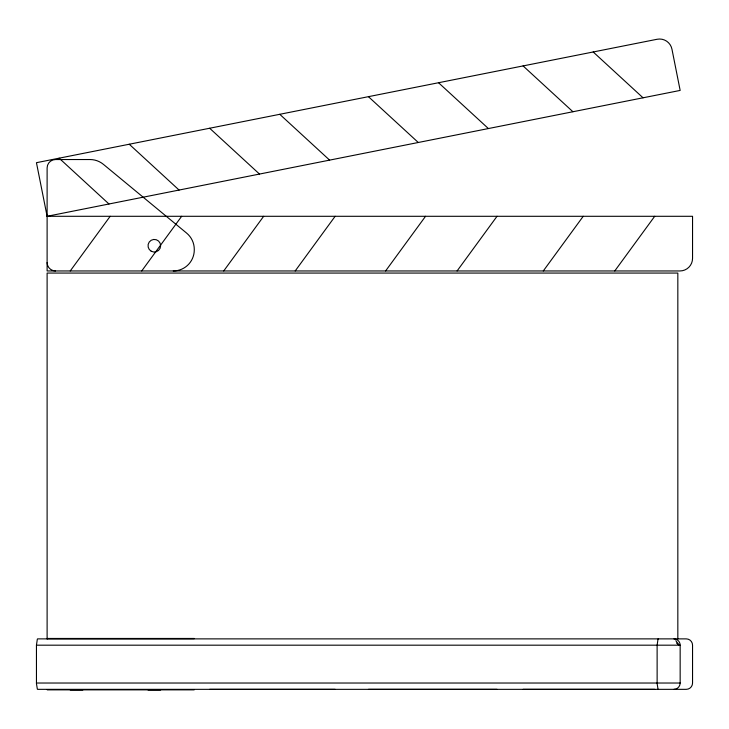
<?xml version="1.0" encoding="UTF-8"?>
<svg xmlns="http://www.w3.org/2000/svg" width="729" height="729" viewBox="0 0 729 729"><rect width="100%" height="100%" fill="white"/><g stroke="black" fill="none" stroke-linecap="round" stroke-linejoin="round"><path stroke-width="1.09" d="M36.45 645.183L37.343 639.123A9.504 1.504 90 0 1 37.68 638.877L686.244 638.877A6.306 6.306 0 0 1 692.55 645.183L692.55 683.027A6.306 6.306 0 0 1 686.244 689.342L37.68 689.342A9.504 1.504 90 0 1 37.343 689.096L36.459 683.602L36.45 645.183L680.157 645.183L680.157 683.027A6.342 6.151 -90 0 1 673.97 689.315M70.239 270.96L110.179 216.294M141.718 270.96L181.667 216.294M223.712 270.96L263.661 216.294M295.19 270.96L335.14 216.294M385.595 270.96L425.545 216.294M457.083 270.96L497.023 216.294M543.278 270.96L583.227 216.294M614.757 270.96L654.706 216.294M47.112 216.294L680.157 90.423L671.956 49.18A12.612 12.612 0 0 0 657.121 39.266L36.45 162.685L47.112 216.294L692.55 216.294L692.55 258.348A12.612 12.612 0 0 1 679.938 270.96L47.112 270.96L47.112 167.943A8.411 8.411 0 0 1 55.522 159.533L90.004 159.533A21.023 21.023 0 0 1 103.4 164.344L186.642 233.116A21.023 21.023 0 0 1 194.278 249.327L194.278 249.938A21.023 21.023 0 0 1 173.256 270.96M47.112 638.458L194.278 638.458M47.112 638.668L194.278 638.668M36.45 683.027L680.157 683.027M47.112 689.552L194.278 689.552M47.112 689.762L194.278 689.762M70.239 689.971L82.851 689.971M148.023 689.971L160.644 689.971M676.585 643.087L679.136 645.183L675.829 640.709M593.206 51.978L643.042 97.804M523.094 65.92L572.93 111.747M438.548 82.732L488.384 128.55M368.437 96.675L418.282 142.492M279.772 114.298L329.608 160.125M209.66 128.24L259.497 174.067M129.243 144.233L179.079 190.059M59.131 158.175L108.967 203.992M677.833 638.877L677.833 273.065L47.112 273.065L47.112 638.987M654.706 689.342L523.094 689.342M497.023 689.342L368.437 689.342M335.14 689.342L209.66 689.342M658.351 689.333A9.504 1.504 -90 0 1 658.014 689.096L657.13 683.602L657.121 645.183L658.014 639.123A9.504 1.504 -90 0 1 658.351 638.877M673.97 638.905A6.342 6.151 -90 0 1 680.175 645.183M55.522 270.96A8.411 8.411 0 0 1 47.112 262.549M151.176 251.195A6.306 6.306 0 0 0 160.644 245.728A6.306 6.306 0 0 0 151.176 240.269A6.306 6.306 0 0 0 151.176 251.195"/></g></svg>
